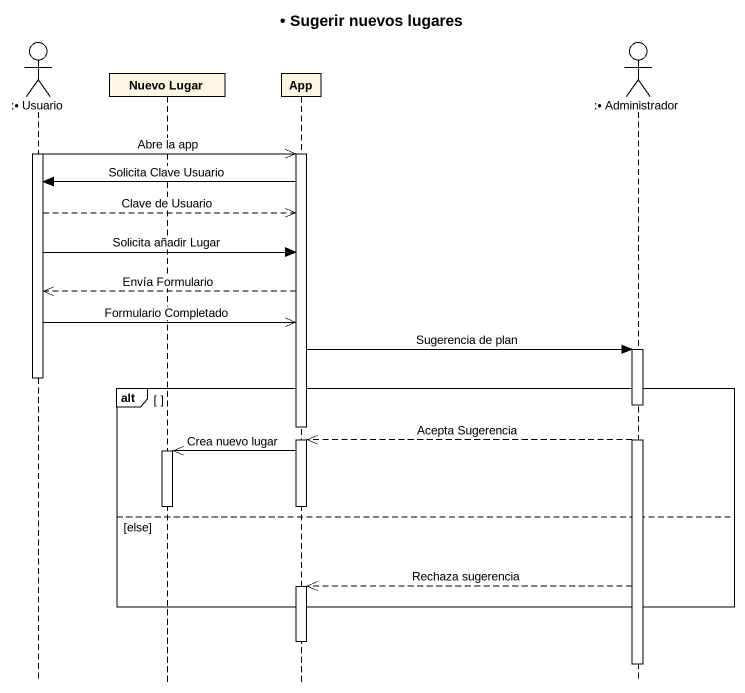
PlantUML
@startuml
title • Sugerir nuevos lugares
hide footbox
actor ":• Usuario" as Usuario
participant "Nuevo Lugar" as Nuevo_Lugar
participant App
actor ":• Administrador" as Administrador

activate Usuario
Usuario ->> App : Abre la app
activate App
App -> Usuario : Solicita Clave Usuario
Usuario -->> App : Clave de Usuario
Usuario -> App : Solicita añadir Lugar
App -->> Usuario : Envía Formulario
Usuario ->> App : Formulario Completado
App -> Administrador : Sugerencia de plan
activate Administrador
deactivate Usuario
alt
  deactivate App
  Administrador -->> App : Acepta Sugerencia
  activate App
  App ->> Nuevo_Lugar : Crea nuevo lugar
  activate Nuevo_Lugar
  deactivate App
  deactivate Nuevo_Lugar
else else
  Administrador -->> App : Rechaza sugerencia
  activate App
end
deactivate App
deactivate Administrador
@enduml
